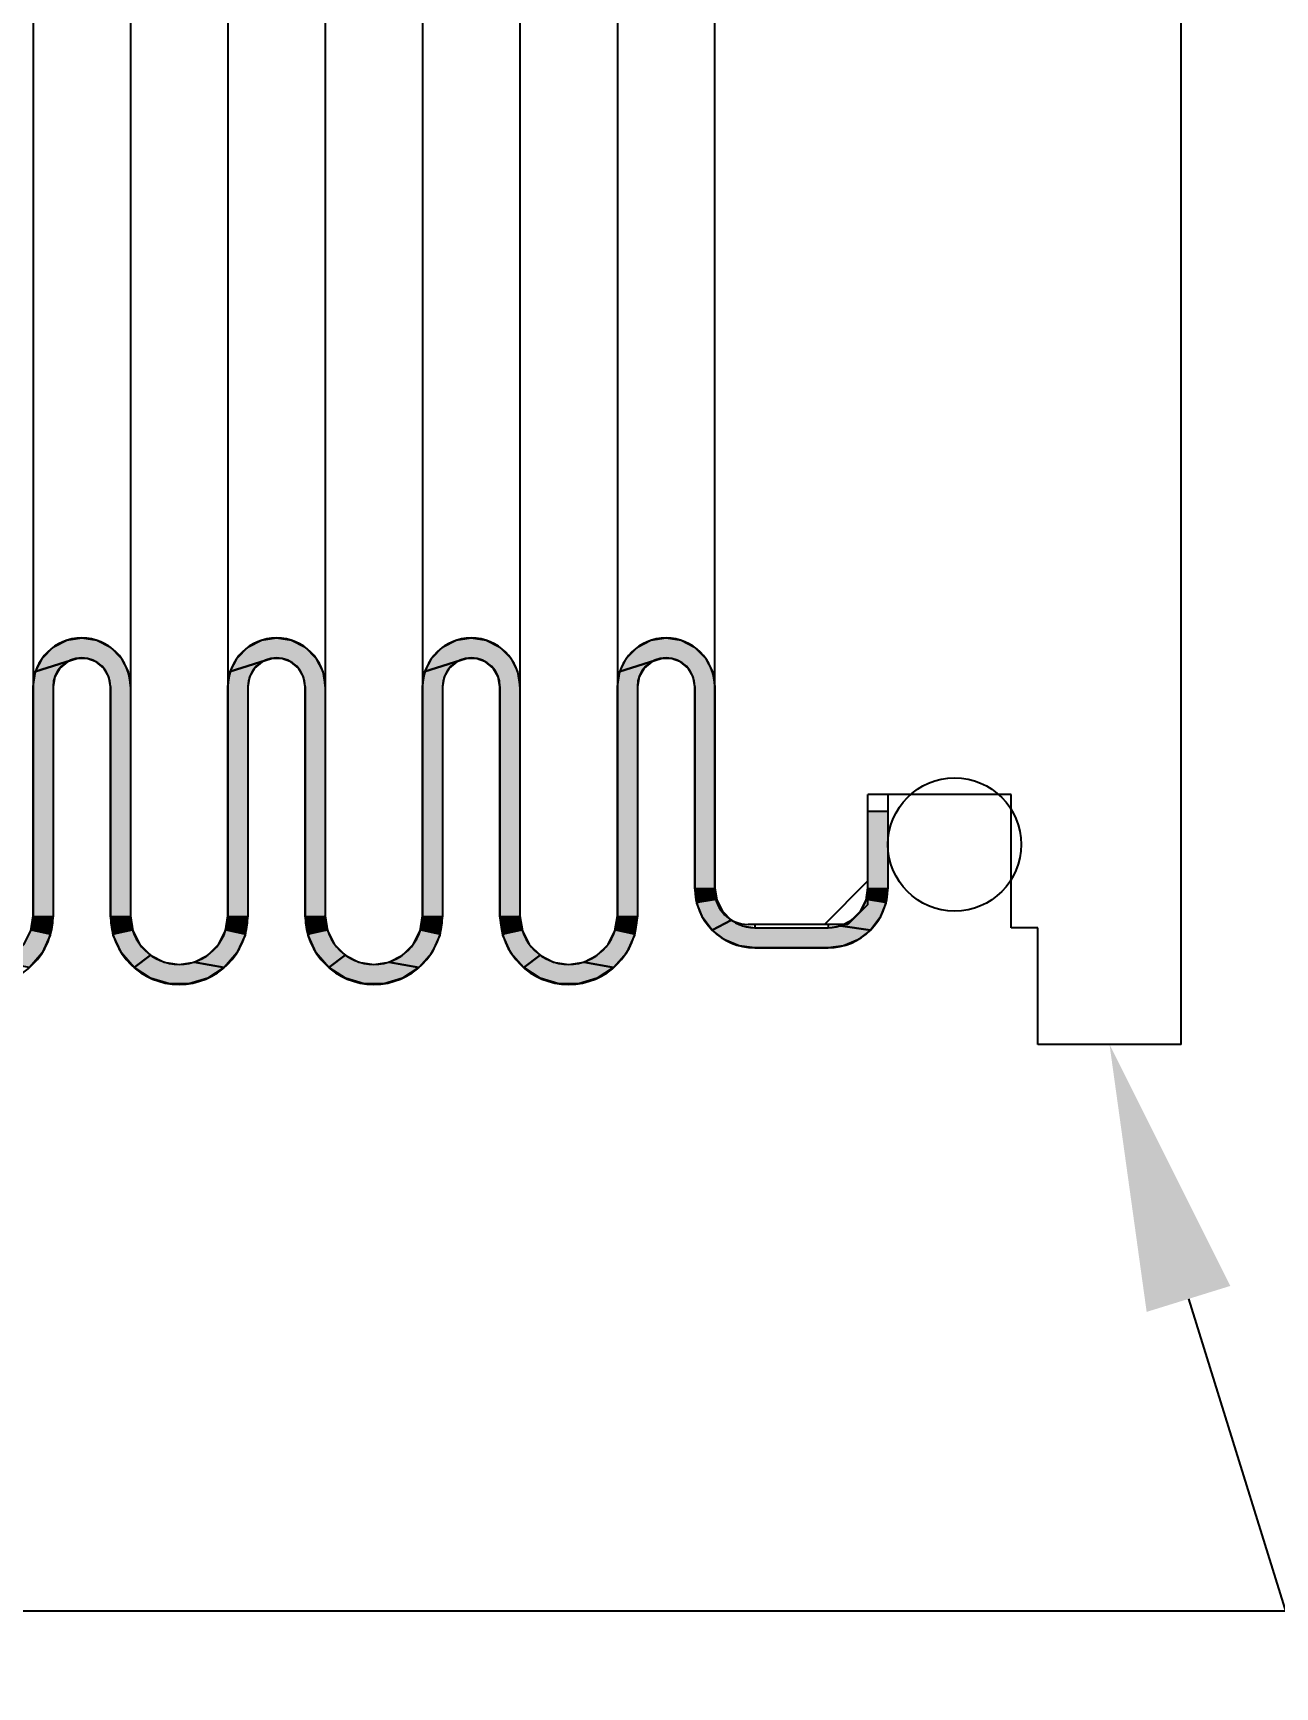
# Model space of a CAD drawing. Header units: millimetres. Extents: x -29 to 3384, y -388 to 1226.
# Drawn here: x 2345.66 to 2364.3, y 748.53 to 773.35 of the extents above; entities that cross this region are included whole.
import ezdxf
from ezdxf import colors
from ezdxf.entities.mleader import LeaderData, LeaderLine
from ezdxf.math import Vec2, Vec3

# ---------------------------------------------------------------- set-up
doc = ezdxf.new("R2010")
doc.units = ezdxf.units.MM
doc.styles.get("Standard").update_dxf_attribs({"font": 'arial.ttf'})

# ---------------------------------------------------------------- blocks, each defined once
blk = doc.blocks.new('*U35')
at = {"color": 2, "linetype": 'Continuous', "extrusion": (0, 0, -1)}
for points in [[(-132.831, 180.711), (-133.283, 180.64), (-132.38, 180.64)], [(-131.972, 180.432), (-134.014, 180.109), (-131.649, 180.109)], [(-132.38, 180.64), (-133.69, 180.432), (-131.972, 180.432)], [(-133.69, 180.432), (-134.014, 180.109), (-131.972, 180.432)], [(-133.283, 180.64), (-133.69, 180.432), (-132.38, 180.64)], [(-131.649, 180.109), (-132.682, 180.098), (-131.441, 179.701)], [(-134.014, 180.109), (-132.682, 180.098), (-131.649, 180.109)], [(-134.014, 180.109), (-132.981, 180.098), (-132.682, 180.098)], [(-134.014, 180.109), (-134.221, 179.701), (-132.981, 180.098)], [(-132.981, 180.098), (-134.221, 179.701), (-133.262, 179.996)], [(-133.262, 179.996), (-134.221, 179.701), (-133.491, 179.804)], [(-133.491, 179.804), (-134.221, 179.701), (-133.641, 179.544)], [(-134.221, 179.701), (-134.293, 179.25), (-133.641, 179.544)], [(-133.641, 179.544), (-134.293, 179.25), (-133.693, 179.25)], [(-133.693, 179.25), (-134.293, 172.373), (-133.693, 172.373)], [(-134.293, 179.25), (-134.293, 172.373), (-133.693, 179.25)], [(-134.293, 172.373), (-133.776, 171.792), (-133.693, 172.373)]]:
    blk.add_solid(points, dxfattribs=at)
blk = doc.blocks.new('*U36')
at = {"color": 2, "linetype": 'Continuous', "extrusion": (0, 0, -1)}
for points in [[(-138.677, 180.711), (-139.129, 180.64), (-138.226, 180.64)], [(-137.818, 180.432), (-139.86, 180.109), (-137.495, 180.109)], [(-138.226, 180.64), (-139.537, 180.432), (-137.818, 180.432)], [(-139.537, 180.432), (-139.86, 180.109), (-137.818, 180.432)], [(-139.129, 180.64), (-139.537, 180.432), (-138.226, 180.64)], [(-137.495, 180.109), (-138.528, 180.098), (-137.287, 179.701)], [(-139.86, 180.109), (-138.528, 180.098), (-137.495, 180.109)], [(-139.86, 180.109), (-138.827, 180.098), (-138.528, 180.098)], [(-139.86, 180.109), (-140.067, 179.701), (-138.827, 180.098)], [(-138.827, 180.098), (-140.067, 179.701), (-139.108, 179.996)], [(-139.108, 179.996), (-140.067, 179.701), (-139.337, 179.804)], [(-139.337, 179.804), (-140.067, 179.701), (-139.487, 179.544)], [(-140.067, 179.701), (-140.139, 179.25), (-139.487, 179.544)], [(-139.487, 179.544), (-140.139, 179.25), (-139.539, 179.25)], [(-139.539, 179.25), (-140.139, 172.373), (-139.539, 172.373)], [(-140.139, 179.25), (-140.139, 172.373), (-139.539, 179.25)], [(-140.139, 172.373), (-139.623, 171.792), (-139.539, 172.373)]]:
    blk.add_solid(points, dxfattribs=at)
blk = doc.blocks.new('*U37')
at = {"color": 2, "linetype": 'Continuous', "extrusion": (0, 0, -1)}
for points in [[(-144.524, 180.711), (-144.975, 180.64), (-144.072, 180.64)], [(-143.665, 180.432), (-145.706, 180.109), (-143.341, 180.109)], [(-144.072, 180.64), (-145.383, 180.432), (-143.665, 180.432)], [(-145.383, 180.432), (-145.706, 180.109), (-143.665, 180.432)], [(-144.975, 180.64), (-145.383, 180.432), (-144.072, 180.64)], [(-143.341, 180.109), (-144.374, 180.098), (-143.134, 179.701)], [(-145.706, 180.109), (-144.374, 180.098), (-143.341, 180.109)], [(-145.706, 180.109), (-144.673, 180.098), (-144.374, 180.098)], [(-145.706, 180.109), (-145.914, 179.701), (-144.673, 180.098)], [(-144.673, 180.098), (-145.914, 179.701), (-144.954, 179.996)], [(-144.954, 179.996), (-145.914, 179.701), (-145.184, 179.804)], [(-145.184, 179.804), (-145.914, 179.701), (-145.333, 179.544)], [(-145.914, 179.701), (-145.985, 179.25), (-145.333, 179.544)], [(-145.333, 179.544), (-145.985, 179.25), (-145.385, 179.25)], [(-145.385, 179.25), (-145.985, 172.373), (-145.385, 172.373)], [(-145.985, 179.25), (-145.985, 172.373), (-145.385, 179.25)], [(-145.985, 172.373), (-145.469, 171.792), (-145.385, 172.373)]]:
    blk.add_solid(points, dxfattribs=at)
blk = doc.blocks.new('*U38')
at = {"color": 2, "linetype": 'Continuous', "extrusion": (0, 0, -1)}
for points in [[(-150.37, 180.711), (-150.821, 180.64), (-149.918, 180.64)], [(-149.511, 180.432), (-151.552, 180.109), (-149.187, 180.109)], [(-149.918, 180.64), (-151.229, 180.432), (-149.511, 180.432)], [(-151.229, 180.432), (-151.552, 180.109), (-149.511, 180.432)], [(-150.821, 180.64), (-151.229, 180.432), (-149.918, 180.64)], [(-149.187, 180.109), (-150.22, 180.098), (-148.98, 179.701)], [(-151.552, 180.109), (-150.22, 180.098), (-149.187, 180.109)], [(-151.552, 180.109), (-150.519, 180.098), (-150.22, 180.098)], [(-151.552, 180.109), (-151.76, 179.701), (-150.519, 180.098)], [(-150.519, 180.098), (-151.76, 179.701), (-150.801, 179.996)], [(-150.801, 179.996), (-151.76, 179.701), (-151.03, 179.804)], [(-151.03, 179.804), (-151.76, 179.701), (-151.179, 179.544)], [(-151.76, 179.701), (-151.831, 179.25), (-151.179, 179.544)], [(-151.179, 179.544), (-151.831, 179.25), (-151.231, 179.25)], [(-151.231, 179.25), (-151.831, 173.211), (-151.231, 173.211)], [(-151.831, 179.25), (-151.831, 173.211), (-151.231, 179.25)], [(-151.831, 173.211), (-151.293, 172.745), (-151.231, 173.211)]]:
    blk.add_solid(points, dxfattribs=at)
blk = doc.blocks.new('*U42')
at = {"color": 2, "linetype": 'Continuous', "extrusion": (0, 0, -1)}
for points in [[(-132.682, 180.098), (-132.401, 179.996), (-131.441, 179.701)], [(-132.401, 179.996), (-132.171, 179.804), (-131.441, 179.701)], [(-132.171, 179.804), (-132.022, 179.544), (-131.441, 179.701)], [(-131.441, 179.701), (-132.022, 179.544), (-131.37, 179.25)], [(-132.022, 179.544), (-131.97, 179.25), (-131.37, 179.25)], [(-131.37, 179.25), (-131.97, 172.373), (-131.37, 172.373)], [(-131.97, 179.25), (-131.97, 172.373), (-131.37, 179.25)], [(-131.37, 172.373), (-131.886, 171.792), (-131.298, 171.921)], [(-131.97, 172.373), (-131.886, 171.792), (-131.37, 172.373)], [(-131.298, 171.921), (-131.886, 171.792), (-131.091, 171.514)], [(-131.886, 171.792), (-131.643, 171.258), (-131.091, 171.514)], [(-131.091, 171.514), (-131.643, 171.258), (-130.767, 171.19)], [(-130.767, 171.19), (-131.258, 170.815), (-130.36, 170.983)], [(-131.643, 171.258), (-131.258, 170.815), (-130.767, 171.19)]]:
    blk.add_solid(points, dxfattribs=at)
blk = doc.blocks.new('*U43')
at = {"color": 2, "linetype": 'Continuous', "extrusion": (0, 0, -1)}
for points in [[(-138.528, 180.098), (-138.247, 179.996), (-137.287, 179.701)], [(-138.247, 179.996), (-138.018, 179.804), (-137.287, 179.701)], [(-138.018, 179.804), (-137.868, 179.544), (-137.287, 179.701)], [(-137.287, 179.701), (-137.868, 179.544), (-137.216, 179.25)], [(-137.868, 179.544), (-137.816, 179.25), (-137.216, 179.25)], [(-137.216, 179.25), (-137.816, 172.373), (-137.216, 172.373)], [(-137.816, 179.25), (-137.816, 172.373), (-137.216, 179.25)], [(-137.216, 172.373), (-137.732, 171.792), (-137.144, 171.921)], [(-137.816, 172.373), (-137.732, 171.792), (-137.216, 172.373)], [(-137.144, 171.921), (-137.732, 171.792), (-136.937, 171.514)], [(-137.732, 171.792), (-137.489, 171.258), (-136.937, 171.514)], [(-136.937, 171.514), (-137.489, 171.258), (-136.613, 171.19)], [(-136.613, 171.19), (-137.104, 170.815), (-136.206, 170.983)], [(-137.489, 171.258), (-137.104, 170.815), (-136.613, 171.19)]]:
    blk.add_solid(points, dxfattribs=at)
blk = doc.blocks.new('*U44')
at = {"color": 2, "linetype": 'Continuous', "extrusion": (0, 0, -1)}
for points in [[(-144.374, 180.098), (-144.093, 179.996), (-143.134, 179.701)], [(-144.093, 179.996), (-143.864, 179.804), (-143.134, 179.701)], [(-143.864, 179.804), (-143.714, 179.544), (-143.134, 179.701)], [(-143.134, 179.701), (-143.714, 179.544), (-143.062, 179.25)], [(-143.714, 179.544), (-143.662, 179.25), (-143.062, 179.25)], [(-143.062, 179.25), (-143.662, 172.373), (-143.062, 172.373)], [(-143.662, 179.25), (-143.662, 172.373), (-143.062, 179.25)], [(-143.062, 172.373), (-143.579, 171.792), (-142.991, 171.921)], [(-143.662, 172.373), (-143.579, 171.792), (-143.062, 172.373)], [(-142.991, 171.921), (-143.579, 171.792), (-142.783, 171.514)], [(-143.579, 171.792), (-143.335, 171.258), (-142.783, 171.514)], [(-142.783, 171.514), (-143.335, 171.258), (-142.46, 171.19)], [(-142.46, 171.19), (-142.951, 170.815), (-142.052, 170.983)], [(-143.335, 171.258), (-142.951, 170.815), (-142.46, 171.19)]]:
    blk.add_solid(points, dxfattribs=at)
blk = doc.blocks.new('*U45')
at = {"color": 2, "linetype": 'Continuous', "extrusion": (0, 0, -1)}
for points in [[(-150.22, 180.098), (-149.939, 179.996), (-148.98, 179.701)], [(-149.939, 179.996), (-149.71, 179.804), (-148.98, 179.701)], [(-149.71, 179.804), (-149.56, 179.544), (-148.98, 179.701)], [(-148.98, 179.701), (-149.56, 179.544), (-148.908, 179.25)], [(-149.56, 179.544), (-149.508, 179.25), (-148.908, 179.25)], [(-148.908, 179.25), (-149.508, 172.373), (-148.908, 172.373)], [(-149.508, 179.25), (-149.508, 172.373), (-148.908, 179.25)], [(-148.908, 172.373), (-149.425, 171.792), (-148.837, 171.921)], [(-149.508, 172.373), (-149.425, 171.792), (-148.908, 172.373)], [(-148.837, 171.921), (-149.425, 171.792), (-148.629, 171.514)], [(-149.425, 171.792), (-149.181, 171.258), (-148.629, 171.514)], [(-148.629, 171.514), (-149.181, 171.258), (-148.306, 171.19)], [(-148.306, 171.19), (-148.797, 170.815), (-147.898, 170.983)], [(-149.181, 171.258), (-148.797, 170.815), (-148.306, 171.19)]]:
    blk.add_solid(points, dxfattribs=at)
blk = doc.blocks.new('*U47')
at = {"color": 2, "linetype": 'Continuous', "extrusion": (0, 0, -1)}
for points in [[(-157.031, 173.211), (-156.431, 175.511), (-157.031, 175.511)], [(-156.431, 175.511), (-157.031, 173.211), (-156.431, 173.211)], [(-156.373, 172.84), (-156.97, 172.745), (-156.202, 172.506)], [(-156.431, 173.211), (-156.97, 172.745), (-156.373, 172.84)], [(-157.031, 173.211), (-156.97, 172.745), (-156.431, 173.211)], [(-156.202, 172.506), (-156.79, 172.311), (-155.937, 172.24)], [(-156.79, 172.311), (-156.504, 171.939), (-155.937, 172.24)], [(-156.97, 172.745), (-156.79, 172.311), (-156.202, 172.506)], [(-155.937, 172.24), (-156.504, 171.939), (-155.602, 172.07)]]:
    blk.add_solid(points, dxfattribs=at)
blk = doc.blocks.new('*U49')
at = {"color": 2, "linetype": 'Continuous', "extrusion": (0, 0, -1)}
for points in [[(-151.831, 173.211), (-151.89, 172.84), (-151.293, 172.745)], [(-151.89, 172.84), (-152.061, 172.506), (-151.293, 172.745)], [(-151.293, 172.745), (-152.061, 172.506), (-151.472, 172.311)], [(-152.061, 172.506), (-152.326, 172.24), (-151.472, 172.311)], [(-151.472, 172.311), (-152.326, 172.24), (-151.759, 171.939)]]:
    blk.add_solid(points, dxfattribs=at)
blk = doc.blocks.new('*U51')
at = {"color": 2, "linetype": 'Continuous', "extrusion": (0, 0, -1)}
for points in [[(-152.326, 172.24), (-152.661, 172.07), (-151.759, 171.939)], [(-152.661, 172.07), (-153.031, 172.011), (-151.759, 171.939)], [(-155.231, 172.011), (-156.504, 171.939), (-151.759, 171.939)], [(-151.759, 171.939), (-153.031, 172.011), (-155.231, 172.011)], [(-151.759, 171.939), (-156.131, 171.652), (-152.131, 171.652)], [(-156.504, 171.939), (-156.131, 171.652), (-151.759, 171.939)], [(-155.602, 172.07), (-156.504, 171.939), (-155.231, 172.011)], [(-152.131, 171.652), (-155.697, 171.473), (-152.565, 171.473)], [(-156.131, 171.652), (-155.697, 171.473), (-152.131, 171.652)], [(-152.565, 171.473), (-155.231, 171.411), (-153.031, 171.411)], [(-155.697, 171.473), (-155.231, 171.411), (-152.565, 171.473)]]:
    blk.add_solid(points, dxfattribs=at)
blk = doc.blocks.new('*U55')
at = {"color": 2, "linetype": 'Continuous', "extrusion": (0, 0, -1)}
for points in [[(-134.293, 172.373), (-134.364, 171.921), (-133.776, 171.792)], [(-134.364, 171.921), (-134.572, 171.514), (-133.776, 171.792)], [(-133.776, 171.792), (-134.572, 171.514), (-134.02, 171.258)], [(-134.572, 171.514), (-134.895, 171.19), (-134.02, 171.258)], [(-134.02, 171.258), (-134.895, 171.19), (-134.404, 170.815)]]:
    blk.add_solid(points, dxfattribs=at)
blk = doc.blocks.new('*U56')
at = {"color": 2, "linetype": 'Continuous', "extrusion": (0, 0, -1)}
for points in [[(-140.139, 172.373), (-140.211, 171.921), (-139.623, 171.792)], [(-140.211, 171.921), (-140.418, 171.514), (-139.623, 171.792)], [(-139.623, 171.792), (-140.418, 171.514), (-139.866, 171.258)], [(-140.418, 171.514), (-140.741, 171.19), (-139.866, 171.258)], [(-139.866, 171.258), (-140.741, 171.19), (-140.251, 170.815)]]:
    blk.add_solid(points, dxfattribs=at)
blk = doc.blocks.new('*U57')
at = {"color": 2, "linetype": 'Continuous', "extrusion": (0, 0, -1)}
for points in [[(-145.985, 172.373), (-146.057, 171.921), (-145.469, 171.792)], [(-146.057, 171.921), (-146.264, 171.514), (-145.469, 171.792)], [(-145.469, 171.792), (-146.264, 171.514), (-145.712, 171.258)], [(-146.264, 171.514), (-146.588, 171.19), (-145.712, 171.258)], [(-145.712, 171.258), (-146.588, 171.19), (-146.097, 170.815)]]:
    blk.add_solid(points, dxfattribs=at)
blk = doc.blocks.new('*U61')
at = {"color": 2, "linetype": 'Continuous', "extrusion": (0, 0, -1)}
for points in [[(-134.895, 171.19), (-135.303, 170.983), (-134.404, 170.815)], [(-135.303, 170.983), (-135.754, 170.911), (-134.404, 170.815)], [(-135.754, 170.911), (-137.104, 170.815), (-134.404, 170.815)], [(-134.404, 170.815), (-136.611, 170.498), (-134.898, 170.498)], [(-137.104, 170.815), (-136.611, 170.498), (-134.404, 170.815)], [(-136.206, 170.983), (-137.104, 170.815), (-135.754, 170.911)], [(-134.898, 170.498), (-136.048, 170.332), (-135.461, 170.332)], [(-136.611, 170.498), (-136.048, 170.332), (-134.898, 170.498)]]:
    blk.add_solid(points, dxfattribs=at)
blk = doc.blocks.new('*U62')
at = {"color": 2, "linetype": 'Continuous', "extrusion": (0, 0, -1)}
for points in [[(-140.741, 171.19), (-141.149, 170.983), (-140.251, 170.815)], [(-141.149, 170.983), (-141.601, 170.911), (-140.251, 170.815)], [(-141.601, 170.911), (-142.951, 170.815), (-140.251, 170.815)], [(-140.251, 170.815), (-142.457, 170.498), (-140.744, 170.498)], [(-142.951, 170.815), (-142.457, 170.498), (-140.251, 170.815)], [(-142.052, 170.983), (-142.951, 170.815), (-141.601, 170.911)], [(-140.744, 170.498), (-141.894, 170.332), (-141.307, 170.332)], [(-142.457, 170.498), (-141.894, 170.332), (-140.744, 170.498)]]:
    blk.add_solid(points, dxfattribs=at)
blk = doc.blocks.new('*U63')
at = {"color": 2, "linetype": 'Continuous', "extrusion": (0, 0, -1)}
for points in [[(-146.588, 171.19), (-146.995, 170.983), (-146.097, 170.815)], [(-146.995, 170.983), (-147.447, 170.911), (-146.097, 170.815)], [(-147.447, 170.911), (-148.797, 170.815), (-146.097, 170.815)], [(-146.097, 170.815), (-148.303, 170.498), (-146.59, 170.498)], [(-148.797, 170.815), (-148.303, 170.498), (-146.097, 170.815)], [(-147.898, 170.983), (-148.797, 170.815), (-147.447, 170.911)], [(-146.59, 170.498), (-147.74, 170.332), (-147.153, 170.332)], [(-148.303, 170.498), (-147.74, 170.332), (-146.59, 170.498)]]:
    blk.add_solid(points, dxfattribs=at)

msp = doc.modelspace()

# ---------------------------------------------------------------- linework, layer by layer
at = {"color": 7, "linetype": 'Continuous'}
for p, q in [((2362.89211, 758.17263), (2362.89211, 798.17263)), ((2345.66134, 796.24186), (2345.66134, 760.1034)), ((2347.12288, 796.24186), (2347.12288, 760.1034)), ((2348.58442, 796.24186), (2348.58442, 760.1034)), ((2350.04596, 796.24186), (2350.04596, 760.1034)), ((2351.5075, 796.24186), (2351.5075, 760.1034)), ((2352.96904, 796.24186), (2352.96904, 760.1034)), ((2354.43057, 796.24186), (2354.43057, 760.1034)), ((2355.89211, 760.47263), (2355.89211, 795.87263)), ((2345.96134, 763.54186), (2345.96134, 760.1034)), ((2346.82288, 763.54186), (2346.82288, 760.1034)), ((2348.88442, 763.54186), (2348.88442, 760.1034)), ((2349.74596, 763.54186), (2349.74596, 760.1034)), ((2351.8075, 763.54186), (2351.8075, 760.1034)), ((2352.66904, 763.54186), (2352.66904, 760.1034)), ((2354.73057, 763.54186), (2354.73057, 760.1034)), ((2355.59211, 763.54186), (2355.59211, 760.52263)), ((2360.34211, 761.92263), (2358.19211, 761.92263)), ((2358.19211, 760.27263), (2358.19211, 761.92263)), ((2358.49211, 761.92263), (2358.49211, 760.52263)), ((2360.34211, 759.92263), (2360.34211, 761.92263)), ((2358.19211, 761.67263), (2358.49211, 761.67263)), ((2358.19211, 760.27263), (2357.89211, 759.97263)), ((2357.89211, 759.97263), (2356.39211, 759.97263)), ((2356.49211, 759.97263), (2356.49211, 759.92263)), ((2356.49211, 759.92263), (2357.59211, 759.92263)), ((2357.59211, 759.97263), (2357.59211, 759.92263)), ((2360.74211, 759.92263), (2360.34211, 759.92263)), ((2360.74211, 758.17263), (2360.74211, 759.92263)), ((2356.49211, 759.62263), (2357.59211, 759.62263)), ((2362.89211, 758.17263), (2360.74211, 758.17263))]:
    msp.add_line(p, q, dxfattribs=at)
at = {"color": 2, "linetype": 'Continuous'}
for p, q in [((2345.66134, 763.54186), (2345.69711, 763.76768)), ((2348.58442, 763.54186), (2348.62019, 763.76768)), ((2351.5075, 763.54186), (2351.54326, 763.76768)), ((2354.43057, 763.54186), (2354.46634, 763.76768)), ((2357.53782, 759.97263), (2358.19211, 760.62693)), ((2355.89211, 760.52263), (2355.92148, 760.33722)), ((2347.12288, 760.1034), (2347.15865, 759.87758)), ((2350.04596, 760.1034), (2350.08172, 759.87758)), ((2352.96904, 760.1034), (2353.0048, 759.87758)), ((2357.59211, 759.92263), (2357.77752, 759.952)), ((2347.85365, 759.37263), (2348.07947, 759.4084)), ((2350.77673, 759.37263), (2351.00255, 759.4084)), ((2353.6998, 759.37263), (2353.92562, 759.4084))]:
    msp.add_line(p, q, dxfattribs=at)
msp.add_line((2378.02677, 749.66399), (2308.79211, 749.66399))
for points in [[(2346.39211, 764.27263), (2346.61793, 764.23686), (2346.82165, 764.13307), (2346.98332, 763.9714), (2347.08712, 763.76768), (2347.12288, 763.54186), (2347.12288, 760.1034), (2346.86463, 759.813), (2346.82288, 760.1034), (2346.82288, 763.54186), (2346.7969, 763.68919), (2346.7221, 763.81876), (2346.6075, 763.91492), (2346.46691, 763.96609), (2346.31731, 763.96609), (2345.69711, 763.76768), (2345.80091, 763.9714), (2345.96258, 764.13307), (2346.16629, 764.23686), (2346.39211, 764.27263)], [(2346.82288, 763.54186), (2346.7969, 763.68919), (2346.7221, 763.81876), (2346.6075, 763.91492), (2346.46691, 763.96609), (2346.31731, 763.96609), (2345.69711, 763.76768), (2345.80091, 763.9714), (2345.96258, 764.13307), (2346.16629, 764.23686), (2346.39211, 764.27263)], [(2346.39211, 764.27263), (2346.61793, 764.23686), (2346.82165, 764.13307), (2346.98332, 763.9714), (2347.08712, 763.76768), (2347.12288, 763.54186)], [(2349.31519, 764.27263), (2349.54101, 764.23686), (2349.74472, 764.13307), (2349.90639, 763.9714), (2350.01019, 763.76768), (2350.04596, 763.54186), (2350.04596, 760.1034), (2349.78771, 759.813), (2349.74596, 760.1034), (2349.74596, 763.54186), (2349.71998, 763.68919), (2349.64518, 763.81876), (2349.53057, 763.91492), (2349.38999, 763.96609), (2349.24039, 763.96609), (2348.62019, 763.76768), (2348.72398, 763.9714), (2348.88565, 764.13307), (2349.08937, 764.23686), (2349.31519, 764.27263)], [(2349.74596, 763.54186), (2349.71998, 763.68919), (2349.64518, 763.81876), (2349.53057, 763.91492), (2349.38999, 763.96609), (2349.24039, 763.96609), (2348.62019, 763.76768), (2348.72398, 763.9714), (2348.88565, 764.13307), (2349.08937, 764.23686), (2349.31519, 764.27263)], [(2349.31519, 764.27263), (2349.54101, 764.23686), (2349.74472, 764.13307), (2349.90639, 763.9714), (2350.01019, 763.76768), (2350.04596, 763.54186)], [(2352.23827, 764.27263), (2352.46409, 764.23686), (2352.6678, 764.13307), (2352.82947, 763.9714), (2352.93327, 763.76768), (2352.96904, 763.54186), (2352.96904, 760.1034), (2352.71079, 759.813), (2352.66904, 760.1034), (2352.66904, 763.54186), (2352.64306, 763.68919), (2352.56825, 763.81876), (2352.45365, 763.91492), (2352.31307, 763.96609), (2352.16346, 763.96609), (2351.54326, 763.76768), (2351.64706, 763.9714), (2351.80873, 764.13307), (2352.01245, 764.23686), (2352.23827, 764.27263)], [(2352.66904, 763.54186), (2352.64306, 763.68919), (2352.56825, 763.81876), (2352.45365, 763.91492), (2352.31307, 763.96609), (2352.16346, 763.96609), (2351.54326, 763.76768), (2351.64706, 763.9714), (2351.80873, 764.13307), (2352.01245, 764.23686), (2352.23827, 764.27263)], [(2352.23827, 764.27263), (2352.46409, 764.23686), (2352.6678, 764.13307), (2352.82947, 763.9714), (2352.93327, 763.76768), (2352.96904, 763.54186)], [(2355.16134, 764.27263), (2355.38716, 764.23686), (2355.59088, 764.13307), (2355.75255, 763.9714), (2355.85635, 763.76768), (2355.89211, 763.54186), (2355.89211, 760.52263), (2355.62278, 760.28969), (2355.59211, 760.52263), (2355.59211, 763.54186), (2355.56613, 763.68919), (2355.49133, 763.81876), (2355.37673, 763.91492), (2355.23615, 763.96609), (2355.08654, 763.96609), (2354.46634, 763.76768), (2354.57014, 763.9714), (2354.73181, 764.13307), (2354.93552, 764.23686), (2355.16134, 764.27263)], [(2355.59211, 763.54186), (2355.56613, 763.68919), (2355.49133, 763.81876), (2355.37673, 763.91492), (2355.23615, 763.96609), (2355.08654, 763.96609), (2354.46634, 763.76768), (2354.57014, 763.9714), (2354.73181, 764.13307), (2354.93552, 764.23686), (2355.16134, 764.27263)], [(2355.16134, 764.27263), (2355.38716, 764.23686), (2355.59088, 764.13307), (2355.75255, 763.9714), (2355.85635, 763.76768), (2355.89211, 763.54186)], [(2346.06212, 763.81876), (2345.98732, 763.68919), (2345.96134, 763.54186), (2345.96134, 760.1034), (2345.91959, 759.813), (2345.79771, 759.54612), (2345.60558, 759.3244), (2345.15639, 759.4084), (2345.36011, 759.5122), (2345.52178, 759.67387), (2345.62558, 759.87758), (2345.66134, 760.1034), (2345.66134, 763.54186), (2345.69711, 763.76768), (2346.31731, 763.96609), (2346.17673, 763.91492), (2346.06212, 763.81876)], [(2346.06212, 763.81876), (2345.98732, 763.68919), (2345.96134, 763.54186)], [(2346.31731, 763.96609), (2346.17673, 763.91492), (2346.06212, 763.81876)], [(2348.9852, 763.81876), (2348.9104, 763.68919), (2348.88442, 763.54186), (2348.88442, 760.1034), (2348.84267, 759.813), (2348.72079, 759.54612), (2348.52866, 759.3244), (2348.07947, 759.4084), (2348.28319, 759.5122), (2348.44486, 759.67387), (2348.54865, 759.87758), (2348.58442, 760.1034), (2348.58442, 763.54186), (2348.62019, 763.76768), (2349.24039, 763.96609), (2349.0998, 763.91492), (2348.9852, 763.81876)], [(2348.9852, 763.81876), (2348.9104, 763.68919), (2348.88442, 763.54186)], [(2349.24039, 763.96609), (2349.0998, 763.91492), (2348.9852, 763.81876)], [(2351.90828, 763.81876), (2351.83348, 763.68919), (2351.8075, 763.54186), (2351.8075, 760.1034), (2351.76574, 759.813), (2351.64387, 759.54612), (2351.45174, 759.3244), (2351.00255, 759.4084), (2351.20626, 759.5122), (2351.36793, 759.67387), (2351.47173, 759.87758), (2351.5075, 760.1034), (2351.5075, 763.54186), (2351.54326, 763.76768), (2352.16346, 763.96609), (2352.02288, 763.91492), (2351.90828, 763.81876)], [(2351.90828, 763.81876), (2351.83348, 763.68919), (2351.8075, 763.54186)], [(2352.16346, 763.96609), (2352.02288, 763.91492), (2351.90828, 763.81876)], [(2354.83135, 763.81876), (2354.75655, 763.68919), (2354.73057, 763.54186), (2354.73057, 760.1034), (2354.68882, 759.813), (2354.56694, 759.54612), (2354.37481, 759.3244), (2353.92562, 759.4084), (2354.12934, 759.5122), (2354.29101, 759.67387), (2354.39481, 759.87758), (2354.43057, 760.1034), (2354.43057, 763.54186), (2354.46634, 763.76768), (2355.08654, 763.96609), (2354.94596, 763.91492), (2354.83135, 763.81876)], [(2354.83135, 763.81876), (2354.75655, 763.68919), (2354.73057, 763.54186)], [(2355.08654, 763.96609), (2354.94596, 763.91492), (2354.83135, 763.81876)], [(2358.19211, 760.52263), (2358.19211, 761.67263), (2358.49211, 761.67263), (2358.49211, 760.52263), (2358.46145, 760.28969), (2358.37154, 760.07263), (2358.22851, 759.88624), (2357.77752, 759.952), (2357.94478, 760.03722), (2358.07752, 760.16996), (2358.16275, 760.33722), (2358.19211, 760.52263)], [(2355.89211, 760.52263), (2355.62278, 760.28969), (2355.59211, 760.52263)], [(2355.92148, 760.33722), (2356.0067, 760.16996), (2356.13944, 760.03722), (2355.85572, 759.88624), (2355.71269, 760.07263), (2355.62278, 760.28969), (2355.89211, 760.52263), (2355.92148, 760.33722)], [(2355.92148, 760.33722), (2356.0067, 760.16996), (2356.13944, 760.03722), (2355.85572, 759.88624), (2355.71269, 760.07263), (2355.62278, 760.28969)], [(2358.49211, 760.52263), (2358.46145, 760.28969), (2358.37154, 760.07263), (2358.22851, 759.88624), (2357.77752, 759.952), (2357.94478, 760.03722), (2358.07752, 760.16996), (2358.16275, 760.33722), (2358.19211, 760.52263)], [(2345.96134, 760.1034), (2345.91959, 759.813), (2345.79771, 759.54612), (2345.60558, 759.3244), (2345.15639, 759.4084), (2345.36011, 759.5122), (2345.52178, 759.67387), (2345.62558, 759.87758), (2345.66134, 760.1034)], [(2347.12288, 760.1034), (2346.86463, 759.813), (2346.82288, 760.1034)], [(2347.15865, 759.87758), (2347.26245, 759.67387), (2347.42412, 759.5122), (2347.17864, 759.3244), (2346.98651, 759.54612), (2346.86463, 759.813), (2347.12288, 760.1034), (2347.15865, 759.87758)], [(2348.88442, 760.1034), (2348.84267, 759.813), (2348.72079, 759.54612), (2348.52866, 759.3244), (2348.07947, 759.4084), (2348.28319, 759.5122), (2348.44486, 759.67387), (2348.54865, 759.87758), (2348.58442, 760.1034)], [(2350.04596, 760.1034), (2349.78771, 759.813), (2349.74596, 760.1034)], [(2350.08172, 759.87758), (2350.18552, 759.67387), (2350.34719, 759.5122), (2350.10172, 759.3244), (2349.90959, 759.54612), (2349.78771, 759.813), (2350.04596, 760.1034), (2350.08172, 759.87758)], [(2351.8075, 760.1034), (2351.76574, 759.813), (2351.64387, 759.54612), (2351.45174, 759.3244), (2351.00255, 759.4084), (2351.20626, 759.5122), (2351.36793, 759.67387), (2351.47173, 759.87758), (2351.5075, 760.1034)], [(2352.96904, 760.1034), (2352.71079, 759.813), (2352.66904, 760.1034)], [(2353.0048, 759.87758), (2353.1086, 759.67387), (2353.27027, 759.5122), (2353.02479, 759.3244), (2352.83267, 759.54612), (2352.71079, 759.813), (2352.96904, 760.1034), (2353.0048, 759.87758)], [(2354.73057, 760.1034), (2354.68882, 759.813), (2354.56694, 759.54612), (2354.37481, 759.3244), (2353.92562, 759.4084), (2354.12934, 759.5122), (2354.29101, 759.67387), (2354.39481, 759.87758), (2354.43057, 760.1034)], [(2347.15865, 759.87758), (2347.26245, 759.67387), (2347.42412, 759.5122), (2347.17864, 759.3244), (2346.98651, 759.54612), (2346.86463, 759.813)], [(2350.08172, 759.87758), (2350.18552, 759.67387), (2350.34719, 759.5122), (2350.10172, 759.3244), (2349.90959, 759.54612), (2349.78771, 759.813)], [(2353.0048, 759.87758), (2353.1086, 759.67387), (2353.27027, 759.5122), (2353.02479, 759.3244), (2352.83267, 759.54612), (2352.71079, 759.813)], [(2357.59211, 759.92263), (2357.77752, 759.952), (2358.22851, 759.88624), (2358.04211, 759.74321), (2357.82505, 759.6533), (2357.59211, 759.62263), (2356.49211, 759.62263), (2356.25918, 759.6533), (2356.04211, 759.74321), (2355.85572, 759.88624), (2356.13944, 760.03722), (2356.3067, 759.952), (2356.49211, 759.92263), (2357.59211, 759.92263)], [(2356.49211, 759.62263), (2356.25918, 759.6533), (2356.04211, 759.74321), (2355.85572, 759.88624)], [(2356.13944, 760.03722), (2356.3067, 759.952), (2356.49211, 759.92263)], [(2358.22851, 759.88624), (2358.04211, 759.74321), (2357.82505, 759.6533), (2357.59211, 759.62263)], [(2347.85365, 759.37263), (2348.07947, 759.4084), (2348.52866, 759.3244), (2348.28185, 759.16578), (2348.00034, 759.08312), (2347.70696, 759.08312), (2347.42545, 759.16578), (2347.17864, 759.3244), (2347.42412, 759.5122), (2347.62783, 759.4084), (2347.85365, 759.37263)], [(2348.52866, 759.3244), (2348.28185, 759.16578), (2348.00034, 759.08312), (2347.70696, 759.08312), (2347.42545, 759.16578), (2347.17864, 759.3244)], [(2347.42412, 759.5122), (2347.62783, 759.4084), (2347.85365, 759.37263)], [(2350.77673, 759.37263), (2351.00255, 759.4084), (2351.45174, 759.3244), (2351.20492, 759.16578), (2350.92342, 759.08312), (2350.63003, 759.08312), (2350.34853, 759.16578), (2350.10172, 759.3244), (2350.34719, 759.5122), (2350.55091, 759.4084), (2350.77673, 759.37263)], [(2351.45174, 759.3244), (2351.20492, 759.16578), (2350.92342, 759.08312), (2350.63003, 759.08312), (2350.34853, 759.16578), (2350.10172, 759.3244)], [(2350.34719, 759.5122), (2350.55091, 759.4084), (2350.77673, 759.37263)], [(2353.6998, 759.37263), (2353.92562, 759.4084), (2354.37481, 759.3244), (2354.128, 759.16578), (2353.8465, 759.08312), (2353.55311, 759.08312), (2353.27161, 759.16578), (2353.02479, 759.3244), (2353.27027, 759.5122), (2353.47398, 759.4084), (2353.6998, 759.37263)], [(2354.37481, 759.3244), (2354.128, 759.16578), (2353.8465, 759.08312), (2353.55311, 759.08312), (2353.27161, 759.16578), (2353.02479, 759.3244)], [(2353.27027, 759.5122), (2353.47398, 759.4084), (2353.6998, 759.37263)]]:
    msp.add_lwpolyline(points, dxfattribs=at)
at = {"color": 7, "linetype": 'Continuous'}
msp.add_circle((2359.49211, 761.17263), 1, dxfattribs=at)
for centre, radius, start, end in [((2346.39211, 763.54186), 0.73077, 0, 180), ((2349.31519, 763.54186), 0.73077, 0, 180), ((2352.23827, 763.54186), 0.73077, 0, 180), ((2355.16134, 763.54186), 0.73077, 0, 180), ((2346.39211, 763.54186), 0.43077, 0, 180), ((2349.31519, 763.54186), 0.43077, 0, 180), ((2352.23827, 763.54186), 0.43077, 0, 180), ((2355.16134, 763.54186), 0.43077, 0, 180), ((2356.49211, 760.52263), 0.9, 180, 270), ((2356.49211, 760.52263), 0.6, 180, 270), ((2356.39211, 760.47263), 0.5, 180, 270), ((2357.59211, 760.52263), 0.6, 270, 0), ((2357.59211, 760.52263), 0.9, 270, 0), ((2344.93057, 760.1034), 1.03077, 180, 0), ((2347.85365, 760.1034), 1.03077, 180, 0), ((2347.85365, 760.1034), 0.73077, 180, 0), ((2350.77673, 760.1034), 1.03077, 180, 0), ((2350.77673, 760.1034), 0.73077, 180, 0), ((2353.6998, 760.1034), 1.03077, 180, 0), ((2353.6998, 760.1034), 0.73077, 180, 0)]:
    msp.add_arc(centre, radius, start, end, dxfattribs=at)

# ---------------------------------------------------------------- block references
at = {"color": 2, "linetype": 'Continuous', "xscale": 0.5, "yscale": 0.5, "zscale": 0.5}
for name in ['*U35', '*U36', '*U37', '*U38', '*U42', '*U43', '*U44', '*U45', '*U47', '*U49', '*U55', '*U56', '*U57', '*U51', '*U61', '*U62', '*U63']:
    msp.add_blockref(name, (2279.97645, 673.91698), dxfattribs=at)

# ---------------------------------------------------------------- leaders
ml = msp.add_multileader_mtext('Standard')
ml.set_content('{\\fArial|b0|i0|c238|p34;11}', color=256)
ml.set_leader_properties()
ml.build(insert=Vec2(0, 0))
ctx = ml.context
ctx.base_point, ctx.plane_origin = Vec3(2389.22098, 695.64792), Vec3(2361.81711, 758.17263)
notes = []
notes.append((ctx, [(0, (1, 1, 0), (2381.22098, 695.64792), (1, 0), 8, [(0, [(2361.81711, 758.17263)], 0, [])])]))
ctx.mtext.insert, ctx.mtext.flow_direction = Vec3(2391.22098, 697.64792), 5
for ctx, leaders in notes:
    for number, flags, end, landing, length, lines in leaders:
        leader = LeaderData()
        leader.index, (leader.has_last_leader_line, leader.has_dogleg_vector, leader.attachment_direction) = number, flags
        leader.last_leader_point, leader.dogleg_vector, leader.dogleg_length = Vec3(end), Vec3(landing), length
        for number, points, colour, breaks in lines:
            line = LeaderLine()
            line.index, line.vertices, line.color, line.breaks = number, Vec3.list(points), colors.encode_raw_color(colour), breaks
            leader.lines.append(line)
        ctx.leaders.append(leader)

doc.saveas('drawing.dxf')
